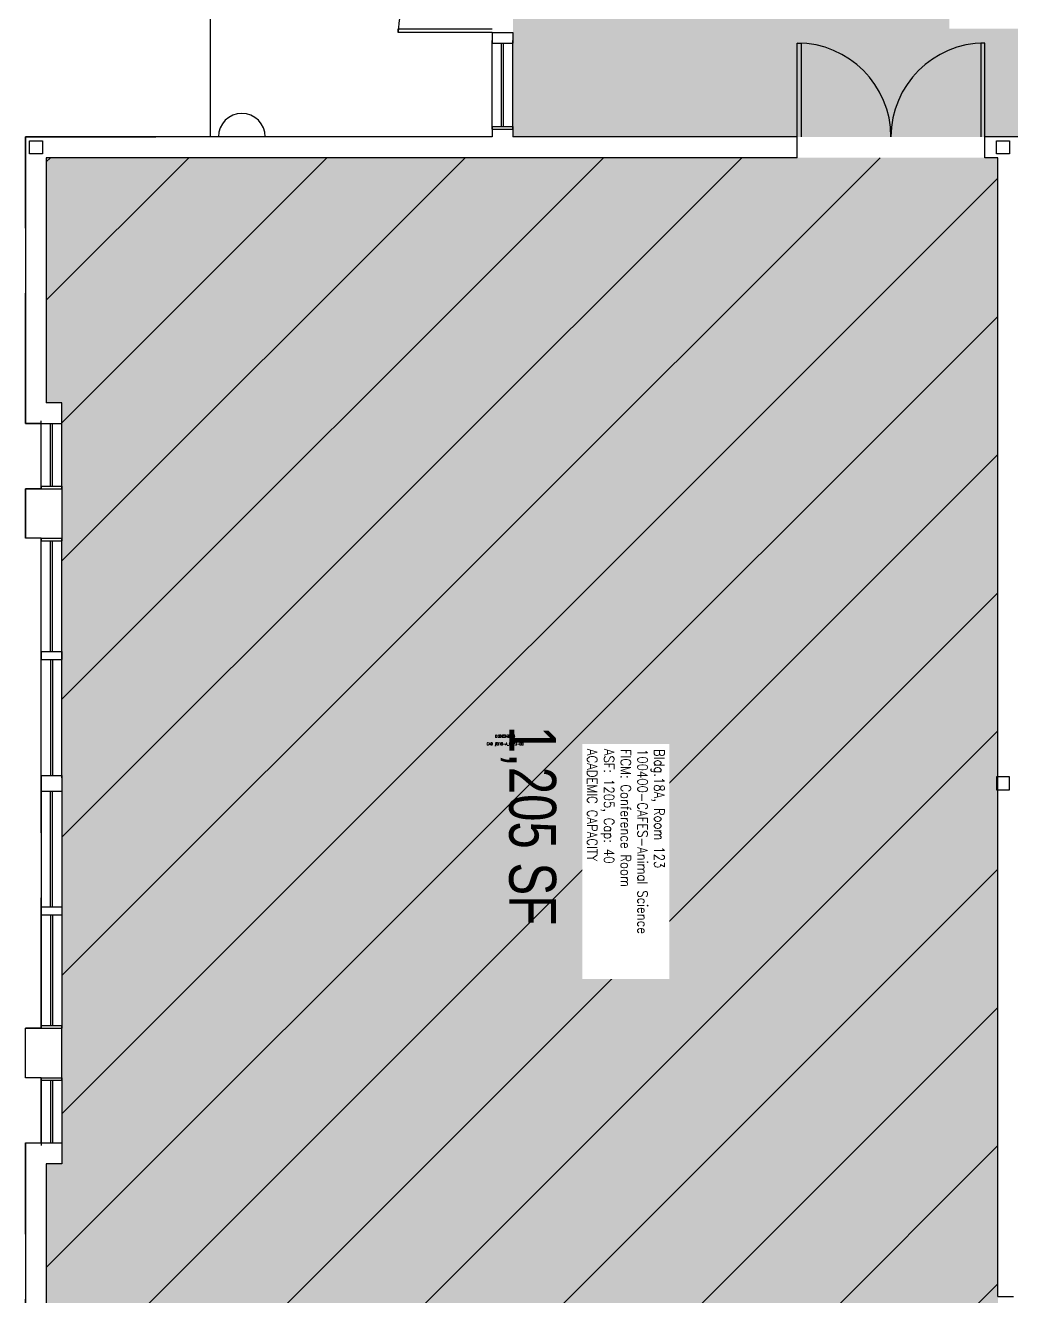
# Model space of a CAD drawing. Header units: inches. Extents: x -4 to 2901, y -182 to 1777.
# Drawn here: x -4 to 374.3, y 205 to 692.8 of the extents above; entities that cross this region are included whole.
import ezdxf
from ezdxf.enums import TextEntityAlignment as Align

# ---------------------------------------------------------------- set-up
doc = ezdxf.new("R2010")
doc.units = ezdxf.units.IN
doc.header["$LTSCALE"] = 100
doc.header["$MEASUREMENT"] = 0
doc.linetypes.add('DASHED', pattern=[0.75, 0.5, -0.25])
for name, color, linetype in [('A-DOOR', 2, 'CONTINUOUS'), ('A-GLAZ', 1, 'CONTINUOUS'), ('A-GLAZ-SILL', 2, 'CONTINUOUS'), ('A-IDEN-CNUM', 7, 'CONTINUOUS'), ('A-IDEN-RNUM', 7, 'CONTINUOUS'), ('A-IDEN-SNUM', 4, 'CONTINUOUS'), ('A-IDEN-VNUM', 4, 'CONTINUOUS'), ('A-ROOF', 2, 'DASHED'), ('A-WALL', 5, 'CONTINUOUS'), ('AREA-TEXT', 3, 'CONTINUOUS'), ('Rooms-Capacity', 4, 'CONTINUOUS'), ('Rooms-Category-Color', 7, 'CONTINUOUS'), ('Rooms-College-Color', 7, 'CONTINUOUS'), ('Rooms-Department-Color', 7, 'CONTINUOUS'), ('Rooms-Division-Color', 7, 'CONTINUOUS'), ('Rooms-Information', 7, 'CONTINUOUS')]:
    doc.layers.add(name, color=color, linetype=linetype)
doc.styles.add('AREA', font='arial.ttf', dxfattribs={"width": 0.75, "height": 12})
doc.styles.add('ROOMSNUMBER', font='txt.shx', dxfattribs={"height": 0.03})
doc.styles.add('ROOMVNUMBER', font='simplex.shx', dxfattribs={"width": 0.85})

msp = doc.modelspace()

# ---------------------------------------------------------------- hatches: boundary and pattern name
at = {"layer": 'Rooms-Capacity'}
h = msp.add_hatch(dxfattribs=at)
h.set_pattern_fill('ANSI31', color=256, scale=300, style=0)
h.paths.add_polyline_path([(10, 495), (10, 256), (4, 256), (4, 162), (267, 162), (339, 162), (369, 162), (369, 205), (369, 642), (292, 642), (4, 642), (4, 548), (10, 548), (10, 541)])
at = {"layer": 'Rooms-Category-Color', "true_color": 0xadadad}
msp.add_hatch(color=253, dxfattribs=at).paths.add_polyline_path([(326, 802), (507, 802), (507, 763), (507, 691), (507, 644), (520, 644), (520, 637.5), (519, 601.5), (519, 589.51), (447, 589.51), (447, 601.5), (447, 637.5), (447, 650), (364, 650), (292, 650), (183, 650), (183, 802), (290, 802)])
at = {"layer": 'Rooms-Category-Color', "true_color": 0xfa9ba3}
msp.add_hatch(color=241, dxfattribs=at).paths.add_polyline_path([(10, 495), (10, 256), (4, 256), (4, 162), (267, 162), (339, 162), (369, 162), (369, 205), (369, 642), (292, 642), (4, 642), (4, 548), (10, 548), (10, 541)])
at = {"layer": 'Rooms-College-Color', "true_color": 0xadadad}
msp.add_hatch(color=253, dxfattribs=at).paths.add_polyline_path([(326, 802), (507, 802), (507, 763), (507, 691), (507, 644), (520, 644), (520, 637.5), (519, 601.5), (519, 589.51), (447, 589.51), (447, 601.5), (447, 637.5), (447, 650), (364, 650), (292, 650), (183, 650), (183, 802), (290, 802)])
at = {"layer": 'Rooms-College-Color', "true_color": 0xe3c5e1}
msp.add_hatch(color=254, dxfattribs=at).paths.add_polyline_path([(10, 495), (10, 256), (4, 256), (4, 162), (267, 162), (339, 162), (369, 162), (369, 205), (369, 642), (292, 642), (4, 642), (4, 548), (10, 548), (10, 541)])
at = {"layer": 'Rooms-Department-Color', "true_color": 0xacacac}
msp.add_hatch(color=253, dxfattribs=at).paths.add_polyline_path([(326, 802), (507, 802), (507, 763), (507, 691), (507, 644), (520, 644), (520, 637.5), (519, 601.5), (519, 589.51), (447, 589.51), (447, 601.5), (447, 637.5), (447, 650), (364, 650), (292, 650), (183, 650), (183, 802), (290, 802)])
at = {"layer": 'Rooms-Department-Color', "true_color": 0xe3c5e1}
msp.add_hatch(color=254, dxfattribs=at).paths.add_polyline_path([(10, 495), (10, 256), (4, 256), (4, 162), (267, 162), (339, 162), (369, 162), (369, 205), (369, 642), (292, 642), (4, 642), (4, 548), (10, 548), (10, 541)])
at = {"layer": 'Rooms-Division-Color', "true_color": 0xadadad}
msp.add_hatch(color=253, dxfattribs=at).paths.add_polyline_path([(326, 802), (507, 802), (507, 763), (507, 691), (507, 644), (520, 644), (520, 637.5), (519, 601.5), (519, 589.51), (447, 589.51), (447, 601.5), (447, 637.5), (447, 650), (364, 650), (292, 650), (183, 650), (183, 802), (290, 802)])
at = {"layer": 'Rooms-Division-Color', "true_color": 0xe3c5e1}
msp.add_hatch(color=254, dxfattribs=at).paths.add_polyline_path([(10, 495), (10, 256), (4, 256), (4, 162), (267, 162), (339, 162), (369, 162), (369, 205), (369, 642), (292, 642), (4, 642), (4, 548), (10, 548), (10, 541)])

# ---------------------------------------------------------------- linework, layer by layer
at = {"layer": 'A-DOOR', "linetype": 'Continuous'}
for p, q in [((139, 690), (139, 691.5)), ((139, 691.5), (175, 691.5)), ((175, 690), (139, 690)), ((292, 650), (292, 686)), ((292, 686), (293.5, 686)), ((293.5, 686), (293.5, 650)), ((364, 686), (362.5, 686)), ((362.5, 686), (362.5, 650)), ((364, 650), (364, 686))]:
    msp.add_line(p, q, dxfattribs=at)
for centre, start, end in [((175, 690), 90, 180), ((292, 650), 0, 90), ((364, 650), 90, 180)]:
    msp.add_arc(centre, 36, start, end, dxfattribs=at)
at = {"layer": 'A-GLAZ', "linetype": 'Continuous'}
for p, q in [((178.63, 654), (178.63, 686)), ((179.38, 654), (179.38, 686)), ((5.62, 516), (5.62, 540)), ((6.38, 516), (6.38, 540)), ((5.62, 452.5), (5.62, 495)), ((6.38, 452.5), (6.38, 495)), ((5.62, 449.5), (5.62, 405)), ((6.38, 449.5), (6.38, 405)), ((5.62, 354.5), (5.62, 399)), ((6.38, 354.5), (6.38, 399)), ((5.62, 351.5), (5.62, 309)), ((6.38, 351.5), (6.38, 309)), ((5.62, 288), (5.62, 264)), ((6.38, 288), (6.38, 264))]:
    msp.add_line(p, q, dxfattribs=at)
at = {"layer": 'A-GLAZ-SILL', "linetype": 'Continuous'}
for p, q in [((175, 653), (175, 687)), ((183, 653), (183, 687)), ((2, 515), (2, 541)), ((10, 515), (10, 541)), ((2, 404), (2, 496)), ((10, 404), (10, 496)), ((2, 400), (2, 308)), ((10, 400), (10, 308)), ((2, 289), (2, 263)), ((10, 289), (10, 263))]:
    msp.add_line(p, q, dxfattribs=at)
at = {"layer": 'A-ROOF'}
msp.add_lwpolyline([(677, -4), (599, -4), (367, -4), (367, 94), (247, 94), (247, 154), (-4, 154), (-4, 264), (2, 264), (2, 289), (-4, 289), (-4, 308), (2, 308), (2, 496), (-4, 496), (-4, 515), (2, 515), (2, 540), (-4, 540), (-4, 650), (67, 650), (67, 1212), (115, 1212.5)], dxfattribs=at)
at = {"layer": 'A-WALL', "linetype": 'Continuous'}
for p, q in [((175, 690), (183, 690)), ((175, 690), (175, 686)), ((183, 690), (183, 686)), ((175, 686), (183, 686)), ((175, 686), (183, 686)), ((175, 654), (183, 654)), ((175, 654), (183, 654)), ((175, 654), (175, 650)), ((183, 654), (183, 650)), ((175, 650), (-4, 650)), ((-4, 650), (-4, 540)), ((175, 653), (183, 653)), ((292, 650), (183, 650)), ((292, 642), (292, 650)), ((364, 642), (364, 650)), ((447, 650), (364, 650)), ((4, 642), (4, 548)), ((292, 642), (4, 642)), ((369, 642), (364, 642)), ((369, 205), (369, 642)), ((10, 548), (4, 548)), ((10, 540), (10, 548)), ((-4, 540), (10, 540)), ((2, 540), (10, 540)), ((-4, 515), (-4, 496)), ((2, 515), (-4, 515)), ((2, 516), (10, 516)), ((2, 516), (10, 516)), ((2, 516), (2, 515)), ((2, 515), (10, 515)), ((10, 516), (10, 495)), ((2, 496), (-4, 496)), ((2, 496), (10, 496)), ((2, 496), (2, 495)), ((2, 495), (10, 495)), ((2, 495), (10, 495)), ((2, 452.5), (10, 452.5)), ((2, 449.5), (10, 449.5)), ((2, 405), (10, 405)), ((2, 405), (10, 405)), ((2, 405), (2, 399)), ((10, 405), (10, 399)), ((2, 399), (10, 399)), ((2, 399), (10, 399)), ((2, 399), (10, 399)), ((2, 399), (10, 399)), ((2, 354.5), (10, 354.5)), ((2, 351.5), (10, 351.5)), ((2, 308), (-4, 308)), ((-4, 289), (-4, 308)), ((2, 309), (10, 309)), ((2, 308), (2, 309)), ((2, 308), (10, 308)), ((10, 288), (10, 309)), ((2, 289), (-4, 289)), ((2, 289), (10, 289)), ((2, 288), (2, 289)), ((2, 288), (10, 288)), ((-4, 264), (-4, 154)), ((-4, 264), (10, 264)), ((2, 264), (10, 264)), ((10, 264), (10, 256)), ((10, 256), (4, 256)), ((4, 256), (4, 162)), ((369, 205), (375, 205))]:
    msp.add_line(p, q, dxfattribs=at)
at = {"layer": 'A-WALL'}
for p, q in [((-2.5, 648.5), (2.5, 648.5)), ((-2.5, 643.5), (-2.5, 648.5)), ((2.5, 648.5), (2.5, 643.5)), ((368.5, 648.5), (373.5, 648.5)), ((368.5, 643.5), (368.5, 648.5)), ((373.5, 648.5), (373.5, 643.5)), ((2.5, 643.5), (-2.5, 643.5)), ((373.5, 643.5), (368.5, 643.5)), ((2, 452.5), (2, 449.5)), ((10, 452.5), (10, 449.5)), ((368.5, 404.5), (368.5, 399.5)), ((373.5, 404.5), (368.5, 404.5)), ((373.5, 399.5), (373.5, 404.5)), ((368.5, 399.5), (373.5, 399.5)), ((2, 354.5), (2, 351.5)), ((10, 354.5), (10, 351.5))]:
    msp.add_line(p, q, dxfattribs=at)
msp.add_arc((79, 650), 9, 0, 180, dxfattribs=at)

# ---------------------------------------------------------------- texts
at = {"layer": 'A-IDEN-CNUM', "style": 'ROOMSNUMBER', "width": 0.85}
msp.add_text('CAD #018-A_0123-00', height=1, dxfattribs=at).set_placement((180, 417), align=Align.MIDDLE)
at = {"layer": 'A-IDEN-RNUM', "style": 'ROOMSNUMBER', "width": 0.85}
msp.add_text('0123-00', height=1, dxfattribs=at).set_placement((180, 420), align=Align.MIDDLE)
at = {"layer": 'A-IDEN-SNUM', "style": 'ROOMSNUMBER', "width": 0.85}
msp.add_text('018A012300', height=1, dxfattribs=at).set_placement((180, 420), align=Align.MIDDLE)
at = {"layer": 'A-IDEN-VNUM', "style": 'ROOMVNUMBER', "width": 0.85}
msp.add_text('123', height=27, rotation=270, dxfattribs=at).set_placement((225, 387.83), align=Align.MIDDLE)
at = {"layer": 'AREA-TEXT', "style": 'AREA', "width": 0.75}
msp.add_text('1,205 SF', height=18, rotation=270, dxfattribs=at).set_placement((190.57, 385.76), align=Align.MIDDLE_CENTER)

# ---------------------------------------------------------------- next in the draw order: texts
at = {"layer": 'Rooms-Information', "width": 86.4, "attachment_point": 7, "rotation": 270, "style": 'ROOMVNUMBER', "bg_fill": 3, "box_fill_scale": 1.5, "bg_fill_color": 256, "bg_fill_true_color": 13158600, "bg_fill_transparency": 0}
for s, insert, char_height in [('Bldg.18A, Room L100^M^J128300-FacMgmt-Custodial Services^M^JFICM: Lobby^M^JASF: ', (352.31, 779.87), 3.8571), ('Bldg.18A, Room 123^M^J100400-CAFES-Animal Science^M^JFICM: Conference Room^M^JASF: 1205, Cap: 40^M^JACADEMIC CAPACITY', (211.5, 415.15), 3.85714)]:
    msp.add_mtext(s, dxfattribs=dict(at, insert=insert, char_height=char_height))

doc.saveas('drawing.dxf')
